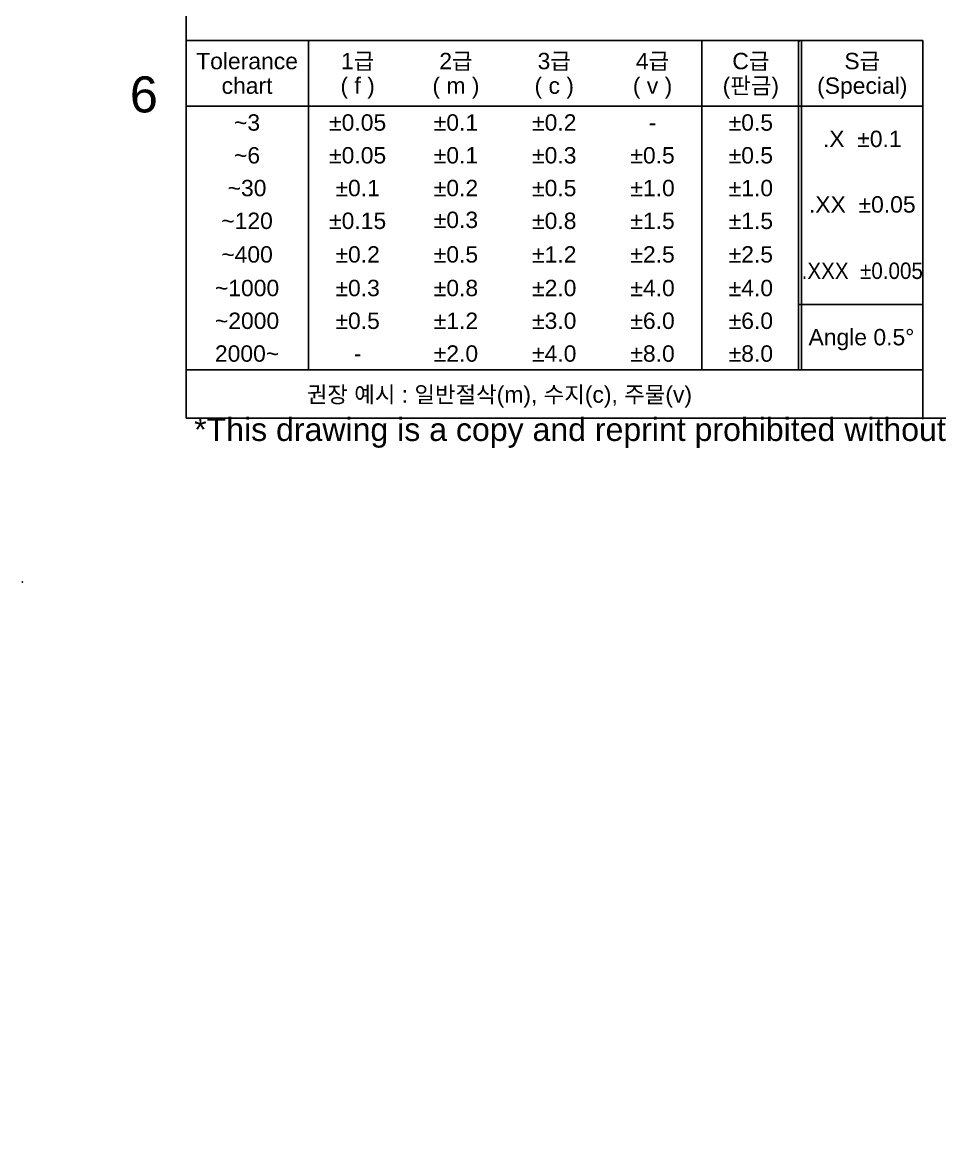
# Model space of a CAD drawing. Header units: millimetres. Extents: x 0 to 416, y -34 to 292.
# Drawn here: x 0 to 56, y -33.9 to 34.2 of the extents above; entities that cross this region are included whole.
import ezdxf
from ezdxf.entities.mleader import LeaderData, LeaderLine
from ezdxf.lldxf.tags import DXFTag
from ezdxf.math import Vec2, Vec3

# ---------------------------------------------------------------- set-up
doc = ezdxf.new("R2010")
doc.units = ezdxf.units.MM
doc.layers.add('Default', color=7, linetype='Continuous')
doc.layers.add('Template', color=7, linetype='Continuous')
tags = doc.linetypes.add('PHANTOM2', pattern=[31.75, 15.875, -3.175, 3.175, -3.175, 3.175, -3.175]).pattern_tags.tags
tags[14:15] = [DXFTag(74, 4), DXFTag(75, 0), DXFTag(340, '0'), DXFTag(46, 0.0), DXFTag(50, 0.0), DXFTag(44, 0.0), DXFTag(45, 0.0)]
tags[12:13] = [DXFTag(74, 4), DXFTag(75, 0), DXFTag(340, '0'), DXFTag(46, 0.0), DXFTag(50, 0.0), DXFTag(44, 0.0), DXFTag(45, 0.0)]
tags[10:11] = [DXFTag(74, 4), DXFTag(75, 0), DXFTag(340, '0'), DXFTag(46, 0.0), DXFTag(50, 0.0), DXFTag(44, 0.0), DXFTag(45, 0.0)]
tags[8:9] = [DXFTag(74, 4), DXFTag(75, 0), DXFTag(340, '0'), DXFTag(46, 0.0), DXFTag(50, 0.0), DXFTag(44, 0.0), DXFTag(45, 0.0)]
tags[6:7] = [DXFTag(74, 4), DXFTag(75, 0), DXFTag(340, '0'), DXFTag(46, 0.0), DXFTag(50, 0.0), DXFTag(44, 0.0), DXFTag(45, 0.0)]
tags[4:5] = [DXFTag(74, 4), DXFTag(75, 0), DXFTag(340, '0'), DXFTag(46, 0.0), DXFTag(50, 0.0), DXFTag(44, 0.0), DXFTag(45, 0.0)]

# ---------------------------------------------------------------- blocks, each defined once
blk = doc.blocks.new('_DOT')
at = {"color": 0, "linetype": 'ByBlock', "lineweight": -2}
blk.add_line((-0.5, 0), (-1, 0), dxfattribs=at)
at = {"color": 0, "linetype": 'ByBlock', "const_width": 0.5}
blk.add_lwpolyline([(-0.25, 0, 1), (0.25, 0, 1)], format="xyb", close=True, dxfattribs=at)
blk = doc.blocks.new('Block99')
at = {"layer": 'Template', "color": 7, "linetype": 'Continuous'}
for p, q in [((-0.033, 23.036), (44.967, 23.036)), ((7.467, 23.036), (7.467, 2.936)), ((31.467, 23.036), (31.467, 2.936)), ((37.367, 23.036), (37.367, 2.936)), ((37.567, 23.036), (37.567, 2.936)), ((44.967, 23.036), (44.967, -0.064)), ((-0.033, 19.036), (44.967, 19.036)), ((37.367, 6.936), (44.967, 6.936)), ((-0.033, 2.936), (44.967, 2.936))]:
    blk.add_line(p, q, dxfattribs=at)
at = {"layer": 'Template', "color": 7, "linetype": 'PHANTOM2'}
for p, q in [((37.367, 22.97), (37.467, 23.036)), ((37.467, 19.036), (37.567, 18.983))]:
    blk.add_line(p, q, dxfattribs=at)
at = {"layer": 'Template', "color": 7, "linetype": 'Continuous'}
ml = blk.add_multileader_mtext('Standard', dxfattribs=at)
ml.set_content('{\\pxsm0.9;\\fArial|b0||i0||c0|p34;\\W1.;Tolerance\\Pchart\\P}', color=256)
ml.set_leader_properties()
ml.set_arrow_properties(name='DOT')
ml.build(insert=Vec2(0, 0))
ml.multileader.update_dxf_attribs({"dogleg_length": 0, "arrow_head_size": 0.8})
ctx = ml.context
ctx.base_point, ctx.char_height, ctx.arrow_head_size, ctx.landing_gap_size = Vec3(-1.341, 21.778), 1, 0.8, 0.35
ctx.text_align_type = 1
ctx.mtext.insert, ctx.mtext.alignment = Vec3(3.717, 22.286), 2
ml = blk.add_multileader_mtext('Standard', dxfattribs=at)
ml.set_content('{\\pxsm0.9;\\fArial|b0||i0||c0|p34;\\W1.;1급\\P( f )\\P}', color=256)
ml.set_leader_properties()
ml.set_arrow_properties(name='DOT')
ml.build(insert=Vec2(0, 0))
ml.multileader.update_dxf_attribs({"dogleg_length": 0, "arrow_head_size": 0.8})
ctx = ml.context
ctx.base_point, ctx.char_height, ctx.arrow_head_size, ctx.landing_gap_size = Vec3(7.487, 21.639), 1, 0.8, 0.35
ctx.text_align_type = 1
ctx.mtext.insert, ctx.mtext.alignment = Vec3(10.467, 22.286), 2
ml = blk.add_multileader_mtext('Standard', dxfattribs=at)
ml.set_content('{\\pxsm0.9;\\fArial|b0||i0||c0|p34;\\W1.;2급\\P( m )\\P}', color=256)
ml.set_leader_properties()
ml.set_arrow_properties(name='DOT')
ml.build(insert=Vec2(0, 0))
ml.multileader.update_dxf_attribs({"dogleg_length": 0, "arrow_head_size": 0.8})
ctx = ml.context
ctx.base_point, ctx.char_height, ctx.arrow_head_size, ctx.landing_gap_size = Vec3(13.1, 21.639), 1, 0.8, 0.35
ctx.text_align_type = 1
ctx.mtext.insert, ctx.mtext.alignment = Vec3(16.467, 22.286), 2
ml = blk.add_multileader_mtext('Standard', dxfattribs=at)
ml.set_content('{\\pxsm0.9;\\fArial|b0||i0||c0|p34;\\W1.;3급\\P( c )\\P}', color=256)
ml.set_leader_properties()
ml.set_arrow_properties(name='DOT')
ml.build(insert=Vec2(0, 0))
ml.multileader.update_dxf_attribs({"dogleg_length": 0, "arrow_head_size": 0.8})
ctx = ml.context
ctx.base_point, ctx.char_height, ctx.arrow_head_size, ctx.landing_gap_size = Vec3(19.332, 21.639), 1, 0.8, 0.35
ctx.text_align_type = 1
ctx.mtext.insert, ctx.mtext.alignment = Vec3(22.467, 22.286), 2
ml = blk.add_multileader_mtext('Standard', dxfattribs=at)
ml.set_content('{\\pxsm0.9;\\fArial|b0||i0||c0|p34;\\W1.;4급\\P( v )\\P}', color=256)
ml.set_leader_properties()
ml.set_arrow_properties(name='DOT')
ml.build(insert=Vec2(0, 0))
ml.multileader.update_dxf_attribs({"dogleg_length": 0, "arrow_head_size": 0.8})
ctx = ml.context
ctx.base_point, ctx.char_height, ctx.arrow_head_size, ctx.landing_gap_size = Vec3(25.332, 21.639), 1, 0.8, 0.35
ctx.text_align_type = 1
ctx.mtext.insert, ctx.mtext.alignment = Vec3(28.467, 22.286), 2
ml = blk.add_multileader_mtext('Standard', dxfattribs=at)
ml.set_content('{\\pxsm0.9;\\fArial|b0||i0||c0|p34;\\W1.;C급\\P(판금)\\P}', color=256)
ml.set_leader_properties()
ml.set_arrow_properties(name='DOT')
ml.build(insert=Vec2(0, 0))
ml.multileader.update_dxf_attribs({"dogleg_length": 0, "arrow_head_size": 0.8})
ctx = ml.context
ctx.base_point, ctx.char_height, ctx.arrow_head_size, ctx.landing_gap_size = Vec3(30.706, 21.639), 1, 0.8, 0.35
ctx.text_align_type = 1
ctx.mtext.insert, ctx.mtext.alignment = Vec3(34.467, 22.286), 2
ml = blk.add_multileader_mtext('Standard', dxfattribs=at)
ml.set_content('{\\pxsm0.9;\\fArial|b0||i0||c0|p34;\\W1.;S급\\P(Special)\\P}', color=256)
ml.set_leader_properties()
ml.set_arrow_properties(name='DOT')
ml.build(insert=Vec2(0, 0))
ml.multileader.update_dxf_attribs({"dogleg_length": 0, "arrow_head_size": 0.8})
ctx = ml.context
ctx.base_point, ctx.char_height, ctx.arrow_head_size, ctx.landing_gap_size = Vec3(36.581, 21.639), 1, 0.8, 0.35
ctx.text_align_type = 1
ctx.mtext.insert, ctx.mtext.alignment = Vec3(41.267, 22.286), 2
ml = blk.add_multileader_mtext('Standard', dxfattribs=at)
ml.set_content('{\\pxsm0.9;\\fArial|b0||i0||c0|p34;\\W1.;~3\\P}', color=256)
ml.set_leader_properties()
ml.set_arrow_properties(name='DOT')
ml.build(insert=Vec2(0, 0))
ml.multileader.update_dxf_attribs({"dogleg_length": 0, "arrow_head_size": 0.8})
ctx = ml.context
ctx.base_point, ctx.char_height, ctx.arrow_head_size, ctx.landing_gap_size = Vec3(0.982, 18.028), 1, 0.8, 0.35
ctx.text_align_type = 1
ctx.mtext.insert, ctx.mtext.alignment = Vec3(3.717, 18.536), 2
ml = blk.add_multileader_mtext('Standard', dxfattribs=at)
ml.set_content('{\\pxsm0.9;\\fArial|b0||i0||c0|p34;\\W1.;%%p0.05\\P}', color=256)
ml.set_leader_properties()
ml.set_arrow_properties(name='DOT')
ml.build(insert=Vec2(0, 0))
ml.multileader.update_dxf_attribs({"dogleg_length": 0, "arrow_head_size": 0.8})
ctx = ml.context
ctx.base_point, ctx.char_height, ctx.arrow_head_size, ctx.landing_gap_size = Vec3(6.78, 18.028), 1, 0.8, 0.35
ctx.text_align_type = 1
ctx.mtext.insert, ctx.mtext.alignment = Vec3(10.467, 18.536), 2
ml = blk.add_multileader_mtext('Standard', dxfattribs=at)
ml.set_content('{\\pxsm0.9;\\fArial|b0||i0||c0|p34;\\W1.;%%p0.1\\P}', color=256)
ml.set_leader_properties()
ml.set_arrow_properties(name='DOT')
ml.build(insert=Vec2(0, 0))
ml.multileader.update_dxf_attribs({"dogleg_length": 0, "arrow_head_size": 0.8})
ctx = ml.context
ctx.base_point, ctx.char_height, ctx.arrow_head_size, ctx.landing_gap_size = Vec3(13.268, 18.028), 1, 0.8, 0.35
ctx.text_align_type = 1
ctx.mtext.insert, ctx.mtext.alignment = Vec3(16.467, 18.536), 2
ml = blk.add_multileader_mtext('Standard', dxfattribs=at)
ml.set_content('{\\pxsm0.9;\\fArial|b0||i0||c0|p34;\\W1.;%%p0.2\\P}', color=256)
ml.set_leader_properties()
ml.set_arrow_properties(name='DOT')
ml.build(insert=Vec2(0, 0))
ml.multileader.update_dxf_attribs({"dogleg_length": 0, "arrow_head_size": 0.8})
ctx = ml.context
ctx.base_point, ctx.char_height, ctx.arrow_head_size, ctx.landing_gap_size = Vec3(19.177, 18.028), 1, 0.8, 0.35
ctx.text_align_type = 1
ctx.mtext.insert, ctx.mtext.alignment = Vec3(22.467, 18.536), 2
ml = blk.add_multileader_mtext('Standard', dxfattribs=at)
ml.set_content('{\\pxsm0.9;\\fArial|b0||i0||c0|p34;\\W1.;-\\P}', color=256)
ml.set_leader_properties()
ml.set_arrow_properties(name='DOT')
ml.build(insert=Vec2(0, 0))
ml.multileader.update_dxf_attribs({"dogleg_length": 0, "arrow_head_size": 0.8})
ctx = ml.context
ctx.base_point, ctx.char_height, ctx.arrow_head_size, ctx.landing_gap_size = Vec3(26.278, 18.036), 1, 0.8, 0.35
ctx.text_align_type = 1
ctx.mtext.insert, ctx.mtext.alignment = Vec3(28.467, 18.536), 2
ml = blk.add_multileader_mtext('Standard', dxfattribs=at)
ml.set_content('{\\pxsm0.9;\\fArial|b0||i0||c0|p34;\\W1.;%%p0.5\\P}', color=256)
ml.set_leader_properties()
ml.set_arrow_properties(name='DOT')
ml.build(insert=Vec2(0, 0))
ml.multileader.update_dxf_attribs({"dogleg_length": 0, "arrow_head_size": 0.8})
ctx = ml.context
ctx.base_point, ctx.char_height, ctx.arrow_head_size, ctx.landing_gap_size = Vec3(31.168, 18.028), 1, 0.8, 0.35
ctx.text_align_type = 1
ctx.mtext.insert, ctx.mtext.alignment = Vec3(34.467, 18.536), 2
ml = blk.add_multileader_mtext('Standard', dxfattribs=at)
ml.set_content('{\\pxsm0.9;\\fArial|b0||i0||c0|p34;\\W1.;.X  %%p0.1\\P}', color=256)
ml.set_leader_properties()
ml.set_arrow_properties(name='DOT')
ml.build(insert=Vec2(0, 0))
ml.multileader.update_dxf_attribs({"dogleg_length": 0, "arrow_head_size": 0.8})
ctx = ml.context
ctx.base_point, ctx.char_height, ctx.arrow_head_size, ctx.landing_gap_size = Vec3(37.058, 17.028), 1, 0.8, 0.35
ctx.text_align_type = 1
ctx.mtext.insert, ctx.mtext.alignment = Vec3(41.267, 17.536), 2
ml = blk.add_multileader_mtext('Standard', dxfattribs=at)
ml.set_content('{\\pxsm0.9;\\fArial|b0||i0||c0|p34;\\W1.;~6\\P}', color=256)
ml.set_leader_properties()
ml.set_arrow_properties(name='DOT')
ml.build(insert=Vec2(0, 0))
ml.multileader.update_dxf_attribs({"dogleg_length": 0, "arrow_head_size": 0.8})
ctx = ml.context
ctx.base_point, ctx.char_height, ctx.arrow_head_size, ctx.landing_gap_size = Vec3(0.982, 16.028), 1, 0.8, 0.35
ctx.text_align_type = 1
ctx.mtext.insert, ctx.mtext.alignment = Vec3(3.717, 16.536), 2
ml = blk.add_multileader_mtext('Standard', dxfattribs=at)
ml.set_content('{\\pxsm0.9;\\fArial|b0||i0||c0|p34;\\W1.;%%p0.05\\P}', color=256)
ml.set_leader_properties()
ml.set_arrow_properties(name='DOT')
ml.build(insert=Vec2(0, 0))
ml.multileader.update_dxf_attribs({"dogleg_length": 0, "arrow_head_size": 0.8})
ctx = ml.context
ctx.base_point, ctx.char_height, ctx.arrow_head_size, ctx.landing_gap_size = Vec3(6.78, 16.028), 1, 0.8, 0.35
ctx.text_align_type = 1
ctx.mtext.insert, ctx.mtext.alignment = Vec3(10.467, 16.536), 2
ml = blk.add_multileader_mtext('Standard', dxfattribs=at)
ml.set_content('{\\pxsm0.9;\\fArial|b0||i0||c0|p34;\\W1.;%%p0.1\\P}', color=256)
ml.set_leader_properties()
ml.set_arrow_properties(name='DOT')
ml.build(insert=Vec2(0, 0))
ml.multileader.update_dxf_attribs({"dogleg_length": 0, "arrow_head_size": 0.8})
ctx = ml.context
ctx.base_point, ctx.char_height, ctx.arrow_head_size, ctx.landing_gap_size = Vec3(13.268, 16.028), 1, 0.8, 0.35
ctx.text_align_type = 1
ctx.mtext.insert, ctx.mtext.alignment = Vec3(16.467, 16.536), 2
ml = blk.add_multileader_mtext('Standard', dxfattribs=at)
ml.set_content('{\\pxsm0.9;\\fArial|b0||i0||c0|p34;\\W1.;%%p0.3\\P}', color=256)
ml.set_leader_properties()
ml.set_arrow_properties(name='DOT')
ml.build(insert=Vec2(0, 0))
ml.multileader.update_dxf_attribs({"dogleg_length": 0, "arrow_head_size": 0.8})
ctx = ml.context
ctx.base_point, ctx.char_height, ctx.arrow_head_size, ctx.landing_gap_size = Vec3(19.172, 16.028), 1, 0.8, 0.35
ctx.text_align_type = 1
ctx.mtext.insert, ctx.mtext.alignment = Vec3(22.467, 16.536), 2
ml = blk.add_multileader_mtext('Standard', dxfattribs=at)
ml.set_content('{\\pxsm0.9;\\fArial|b0||i0||c0|p34;\\W1.;%%p0.5\\P}', color=256)
ml.set_leader_properties()
ml.set_arrow_properties(name='DOT')
ml.build(insert=Vec2(0, 0))
ml.multileader.update_dxf_attribs({"dogleg_length": 0, "arrow_head_size": 0.8})
ctx = ml.context
ctx.base_point, ctx.char_height, ctx.arrow_head_size, ctx.landing_gap_size = Vec3(25.168, 16.028), 1, 0.8, 0.35
ctx.text_align_type = 1
ctx.mtext.insert, ctx.mtext.alignment = Vec3(28.467, 16.536), 2
ml = blk.add_multileader_mtext('Standard', dxfattribs=at)
ml.set_content('{\\pxsm0.9;\\fArial|b0||i0||c0|p34;\\W1.;%%p0.5\\P}', color=256)
ml.set_leader_properties()
ml.set_arrow_properties(name='DOT')
ml.build(insert=Vec2(0, 0))
ml.multileader.update_dxf_attribs({"dogleg_length": 0, "arrow_head_size": 0.8})
ctx = ml.context
ctx.base_point, ctx.char_height, ctx.arrow_head_size, ctx.landing_gap_size = Vec3(31.168, 16.028), 1, 0.8, 0.35
ctx.text_align_type = 1
ctx.mtext.insert, ctx.mtext.alignment = Vec3(34.467, 16.536), 2
ml = blk.add_multileader_mtext('Standard', dxfattribs=at)
ml.set_content('{\\pxsm0.9;\\fArial|b0||i0||c0|p34;\\W1.;~30\\P}', color=256)
ml.set_leader_properties()
ml.set_arrow_properties(name='DOT')
ml.build(insert=Vec2(0, 0))
ml.multileader.update_dxf_attribs({"dogleg_length": 0, "arrow_head_size": 0.8})
ctx = ml.context
ctx.base_point, ctx.char_height, ctx.arrow_head_size, ctx.landing_gap_size = Vec3(0.596, 14.028), 1, 0.8, 0.35
ctx.text_align_type = 1
ctx.mtext.insert, ctx.mtext.alignment = Vec3(3.717, 14.536), 2
ml = blk.add_multileader_mtext('Standard', dxfattribs=at)
ml.set_content('{\\pxsm0.9;\\fArial|b0||i0||c0|p34;\\W1.;%%p0.1\\P}', color=256)
ml.set_leader_properties()
ml.set_arrow_properties(name='DOT')
ml.build(insert=Vec2(0, 0))
ml.multileader.update_dxf_attribs({"dogleg_length": 0, "arrow_head_size": 0.8})
ctx = ml.context
ctx.base_point, ctx.char_height, ctx.arrow_head_size, ctx.landing_gap_size = Vec3(7.268, 14.028), 1, 0.8, 0.35
ctx.text_align_type = 1
ctx.mtext.insert, ctx.mtext.alignment = Vec3(10.467, 14.536), 2
ml = blk.add_multileader_mtext('Standard', dxfattribs=at)
ml.set_content('{\\pxsm0.9;\\fArial|b0||i0||c0|p34;\\W1.;%%p0.2\\P}', color=256)
ml.set_leader_properties()
ml.set_arrow_properties(name='DOT')
ml.build(insert=Vec2(0, 0))
ml.multileader.update_dxf_attribs({"dogleg_length": 0, "arrow_head_size": 0.8})
ctx = ml.context
ctx.base_point, ctx.char_height, ctx.arrow_head_size, ctx.landing_gap_size = Vec3(13.177, 14.028), 1, 0.8, 0.35
ctx.text_align_type = 1
ctx.mtext.insert, ctx.mtext.alignment = Vec3(16.467, 14.536), 2
ml = blk.add_multileader_mtext('Standard', dxfattribs=at)
ml.set_content('{\\pxsm0.9;\\fArial|b0||i0||c0|p34;\\W1.;%%p0.5\\P}', color=256)
ml.set_leader_properties()
ml.set_arrow_properties(name='DOT')
ml.build(insert=Vec2(0, 0))
ml.multileader.update_dxf_attribs({"dogleg_length": 0, "arrow_head_size": 0.8})
ctx = ml.context
ctx.base_point, ctx.char_height, ctx.arrow_head_size, ctx.landing_gap_size = Vec3(19.168, 14.028), 1, 0.8, 0.35
ctx.text_align_type = 1
ctx.mtext.insert, ctx.mtext.alignment = Vec3(22.467, 14.536), 2
ml = blk.add_multileader_mtext('Standard', dxfattribs=at)
ml.set_content('{\\pxsm0.9;\\fArial|b0||i0||c0|p34;\\W1.;%%p1.0\\P}', color=256)
ml.set_leader_properties()
ml.set_arrow_properties(name='DOT')
ml.build(insert=Vec2(0, 0))
ml.multileader.update_dxf_attribs({"dogleg_length": 0, "arrow_head_size": 0.8})
ctx = ml.context
ctx.base_point, ctx.char_height, ctx.arrow_head_size, ctx.landing_gap_size = Vec3(25.174, 14.028), 1, 0.8, 0.35
ctx.text_align_type = 1
ctx.mtext.insert, ctx.mtext.alignment = Vec3(28.467, 14.536), 2
ml = blk.add_multileader_mtext('Standard', dxfattribs=at)
ml.set_content('{\\pxsm0.9;\\fArial|b0||i0||c0|p34;\\W1.;%%p1.0\\P}', color=256)
ml.set_leader_properties()
ml.set_arrow_properties(name='DOT')
ml.build(insert=Vec2(0, 0))
ml.multileader.update_dxf_attribs({"dogleg_length": 0, "arrow_head_size": 0.8})
ctx = ml.context
ctx.base_point, ctx.char_height, ctx.arrow_head_size, ctx.landing_gap_size = Vec3(31.174, 14.028), 1, 0.8, 0.35
ctx.text_align_type = 1
ctx.mtext.insert, ctx.mtext.alignment = Vec3(34.467, 14.536), 2
ml = blk.add_multileader_mtext('Standard', dxfattribs=at)
ml.set_content('{\\pxsm0.9;\\fArial|b0||i0||c0|p34;\\W1.;.XX  %%p0.05\\P}', color=256)
ml.set_leader_properties()
ml.set_arrow_properties(name='DOT')
ml.build(insert=Vec2(0, 0))
ml.multileader.update_dxf_attribs({"dogleg_length": 0, "arrow_head_size": 0.8})
ctx = ml.context
ctx.base_point, ctx.char_height, ctx.arrow_head_size, ctx.landing_gap_size = Vec3(36.104, 13.028), 1, 0.8, 0.35
ctx.text_align_type = 1
ctx.mtext.insert, ctx.mtext.alignment = Vec3(41.267, 13.536), 2
ml = blk.add_multileader_mtext('Standard', dxfattribs=at)
ml.set_content('{\\pxsm0.9;\\fArial|b0||i0||c0|p34;\\W1.;~120\\P}', color=256)
ml.set_leader_properties()
ml.set_arrow_properties(name='DOT')
ml.build(insert=Vec2(0, 0))
ml.multileader.update_dxf_attribs({"dogleg_length": 0, "arrow_head_size": 0.8})
ctx = ml.context
ctx.base_point, ctx.char_height, ctx.arrow_head_size, ctx.landing_gap_size = Vec3(0.208, 12.028), 1, 0.8, 0.35
ctx.text_align_type = 1
ctx.mtext.insert, ctx.mtext.alignment = Vec3(3.717, 12.536), 2
ml = blk.add_multileader_mtext('Standard', dxfattribs=at)
ml.set_content('{\\pxsm0.9;\\fArial|b0||i0||c0|p34;\\W1.;%%p0.15\\P}', color=256)
ml.set_leader_properties()
ml.set_arrow_properties(name='DOT')
ml.build(insert=Vec2(0, 0))
ml.multileader.update_dxf_attribs({"dogleg_length": 0, "arrow_head_size": 0.8})
ctx = ml.context
ctx.base_point, ctx.char_height, ctx.arrow_head_size, ctx.landing_gap_size = Vec3(6.78, 12.028), 1, 0.8, 0.35
ctx.text_align_type = 1
ctx.mtext.insert, ctx.mtext.alignment = Vec3(10.467, 12.536), 2
ml = blk.add_multileader_mtext('Standard', dxfattribs=at)
ml.set_content('{\\pxsm0.9;\\fArial|b0||i0||c0|p34;\\W1.;%%p0.3\\P}', color=256)
ml.set_leader_properties()
ml.set_arrow_properties(name='DOT')
ml.build(insert=Vec2(0, 0))
ml.multileader.update_dxf_attribs({"dogleg_length": 0, "arrow_head_size": 0.8})
ctx = ml.context
ctx.base_point, ctx.char_height, ctx.arrow_head_size, ctx.landing_gap_size = Vec3(13.172, 12.088), 1, 0.8, 0.35
ctx.text_align_type = 1
ctx.mtext.insert, ctx.mtext.alignment = Vec3(16.467, 12.596), 2
ml = blk.add_multileader_mtext('Standard', dxfattribs=at)
ml.set_content('{\\pxsm0.9;\\fArial|b0||i0||c0|p34;\\W1.;%%p0.8\\P}', color=256)
ml.set_leader_properties()
ml.set_arrow_properties(name='DOT')
ml.build(insert=Vec2(0, 0))
ml.multileader.update_dxf_attribs({"dogleg_length": 0, "arrow_head_size": 0.8})
ctx = ml.context
ctx.base_point, ctx.char_height, ctx.arrow_head_size, ctx.landing_gap_size = Vec3(19.171, 12.028), 1, 0.8, 0.35
ctx.text_align_type = 1
ctx.mtext.insert, ctx.mtext.alignment = Vec3(22.467, 12.536), 2
ml = blk.add_multileader_mtext('Standard', dxfattribs=at)
ml.set_content('{\\pxsm0.9;\\fArial|b0||i0||c0|p34;\\W1.;%%p1.5\\P}', color=256)
ml.set_leader_properties()
ml.set_arrow_properties(name='DOT')
ml.build(insert=Vec2(0, 0))
ml.multileader.update_dxf_attribs({"dogleg_length": 0, "arrow_head_size": 0.8})
ctx = ml.context
ctx.base_point, ctx.char_height, ctx.arrow_head_size, ctx.landing_gap_size = Vec3(25.168, 12.028), 1, 0.8, 0.35
ctx.text_align_type = 1
ctx.mtext.insert, ctx.mtext.alignment = Vec3(28.467, 12.536), 2
ml = blk.add_multileader_mtext('Standard', dxfattribs=at)
ml.set_content('{\\pxsm0.9;\\fArial|b0||i0||c0|p34;\\W1.;%%p1.5\\P}', color=256)
ml.set_leader_properties()
ml.set_arrow_properties(name='DOT')
ml.build(insert=Vec2(0, 0))
ml.multileader.update_dxf_attribs({"dogleg_length": 0, "arrow_head_size": 0.8})
ctx = ml.context
ctx.base_point, ctx.char_height, ctx.arrow_head_size, ctx.landing_gap_size = Vec3(31.168, 12.028), 1, 0.8, 0.35
ctx.text_align_type = 1
ctx.mtext.insert, ctx.mtext.alignment = Vec3(34.467, 12.536), 2
ml = blk.add_multileader_mtext('Standard', dxfattribs=at)
ml.set_content('{\\pxsm0.9;\\fArial|b0||i0||c0|p34;\\W1.;~400\\P}', color=256)
ml.set_leader_properties()
ml.set_arrow_properties(name='DOT')
ml.build(insert=Vec2(0, 0))
ml.multileader.update_dxf_attribs({"dogleg_length": 0, "arrow_head_size": 0.8})
ctx = ml.context
ctx.base_point, ctx.char_height, ctx.arrow_head_size, ctx.landing_gap_size = Vec3(0.208, 9.978), 1, 0.8, 0.35
ctx.text_align_type = 1
ctx.mtext.insert, ctx.mtext.alignment = Vec3(3.717, 10.486), 2
ml = blk.add_multileader_mtext('Standard', dxfattribs=at)
ml.set_content('{\\pxsm0.9;\\fArial|b0||i0||c0|p34;\\W1.;%%p0.2\\P}', color=256)
ml.set_leader_properties()
ml.set_arrow_properties(name='DOT')
ml.build(insert=Vec2(0, 0))
ml.multileader.update_dxf_attribs({"dogleg_length": 0, "arrow_head_size": 0.8})
ctx = ml.context
ctx.base_point, ctx.char_height, ctx.arrow_head_size, ctx.landing_gap_size = Vec3(7.177, 9.978), 1, 0.8, 0.35
ctx.text_align_type = 1
ctx.mtext.insert, ctx.mtext.alignment = Vec3(10.467, 10.486), 2
ml = blk.add_multileader_mtext('Standard', dxfattribs=at)
ml.set_content('{\\pxsm0.9;\\fArial|b0||i0||c0|p34;\\W1.;%%p0.5\\P}', color=256)
ml.set_leader_properties()
ml.set_arrow_properties(name='DOT')
ml.build(insert=Vec2(0, 0))
ml.multileader.update_dxf_attribs({"dogleg_length": 0, "arrow_head_size": 0.8})
ctx = ml.context
ctx.base_point, ctx.char_height, ctx.arrow_head_size, ctx.landing_gap_size = Vec3(13.168, 9.978), 1, 0.8, 0.35
ctx.text_align_type = 1
ctx.mtext.insert, ctx.mtext.alignment = Vec3(16.467, 10.486), 2
ml = blk.add_multileader_mtext('Standard', dxfattribs=at)
ml.set_content('{\\pxsm0.9;\\fArial|b0||i0||c0|p34;\\W1.;%%p1.2\\P}', color=256)
ml.set_leader_properties()
ml.set_arrow_properties(name='DOT')
ml.build(insert=Vec2(0, 0))
ml.multileader.update_dxf_attribs({"dogleg_length": 0, "arrow_head_size": 0.8})
ctx = ml.context
ctx.base_point, ctx.char_height, ctx.arrow_head_size, ctx.landing_gap_size = Vec3(19.177, 9.986), 1, 0.8, 0.35
ctx.text_align_type = 1
ctx.mtext.insert, ctx.mtext.alignment = Vec3(22.467, 10.486), 2
ml = blk.add_multileader_mtext('Standard', dxfattribs=at)
ml.set_content('{\\pxsm0.9;\\fArial|b0||i0||c0|p34;\\W1.;%%p2.5\\P}', color=256)
ml.set_leader_properties()
ml.set_arrow_properties(name='DOT')
ml.build(insert=Vec2(0, 0))
ml.multileader.update_dxf_attribs({"dogleg_length": 0, "arrow_head_size": 0.8})
ctx = ml.context
ctx.base_point, ctx.char_height, ctx.arrow_head_size, ctx.landing_gap_size = Vec3(25.168, 9.978), 1, 0.8, 0.35
ctx.text_align_type = 1
ctx.mtext.insert, ctx.mtext.alignment = Vec3(28.467, 10.486), 2
ml = blk.add_multileader_mtext('Standard', dxfattribs=at)
ml.set_content('{\\pxsm0.9;\\fArial|b0||i0||c0|p34;\\W1.;%%p2.5\\P}', color=256)
ml.set_leader_properties()
ml.set_arrow_properties(name='DOT')
ml.build(insert=Vec2(0, 0))
ml.multileader.update_dxf_attribs({"dogleg_length": 0, "arrow_head_size": 0.8})
ctx = ml.context
ctx.base_point, ctx.char_height, ctx.arrow_head_size, ctx.landing_gap_size = Vec3(31.168, 9.978), 1, 0.8, 0.35
ctx.text_align_type = 1
ctx.mtext.insert, ctx.mtext.alignment = Vec3(34.467, 10.486), 2
ml = blk.add_multileader_mtext('Standard', dxfattribs=at)
ml.set_content('{\\pxsm0.9;\\fArial|b0||i0||c0|p34;\\W0.9;.XXX  %%p0.005\\P}', color=256)
ml.set_leader_properties()
ml.set_arrow_properties(name='DOT')
ml.build(insert=Vec2(0, 0))
ml.multileader.update_dxf_attribs({"dogleg_length": 0, "arrow_head_size": 0.8})
ctx = ml.context
ctx.base_point, ctx.char_height, ctx.arrow_head_size, ctx.landing_gap_size = Vec3(35.652, 8.978), 1, 0.8, 0.35
ctx.text_align_type = 1
ctx.mtext.insert, ctx.mtext.alignment = Vec3(41.267, 9.486), 2
ml = blk.add_multileader_mtext('Standard', dxfattribs=at)
ml.set_content('{\\pxsm0.9;\\fArial|b0||i0||c0|p34;\\W1.;~1000\\P}', color=256)
ml.set_leader_properties()
ml.set_arrow_properties(name='DOT')
ml.build(insert=Vec2(0, 0))
ml.multileader.update_dxf_attribs({"dogleg_length": 0, "arrow_head_size": 0.8})
ctx = ml.context
ctx.base_point, ctx.char_height, ctx.arrow_head_size, ctx.landing_gap_size = Vec3(-0.18, 7.928), 1, 0.8, 0.35
ctx.text_align_type = 1
ctx.mtext.insert, ctx.mtext.alignment = Vec3(3.717, 8.436), 2
ml = blk.add_multileader_mtext('Standard', dxfattribs=at)
ml.set_content('{\\pxsm0.9;\\fArial|b0||i0||c0|p34;\\W1.;%%p0.3\\P}', color=256)
ml.set_leader_properties()
ml.set_arrow_properties(name='DOT')
ml.build(insert=Vec2(0, 0))
ml.multileader.update_dxf_attribs({"dogleg_length": 0, "arrow_head_size": 0.8})
ctx = ml.context
ctx.base_point, ctx.char_height, ctx.arrow_head_size, ctx.landing_gap_size = Vec3(7.172, 7.928), 1, 0.8, 0.35
ctx.text_align_type = 1
ctx.mtext.insert, ctx.mtext.alignment = Vec3(10.467, 8.436), 2
ml = blk.add_multileader_mtext('Standard', dxfattribs=at)
ml.set_content('{\\pxsm0.9;\\fArial|b0||i0||c0|p34;\\W1.;%%p0.8\\P}', color=256)
ml.set_leader_properties()
ml.set_arrow_properties(name='DOT')
ml.build(insert=Vec2(0, 0))
ml.multileader.update_dxf_attribs({"dogleg_length": 0, "arrow_head_size": 0.8})
ctx = ml.context
ctx.base_point, ctx.char_height, ctx.arrow_head_size, ctx.landing_gap_size = Vec3(13.171, 7.928), 1, 0.8, 0.35
ctx.text_align_type = 1
ctx.mtext.insert, ctx.mtext.alignment = Vec3(16.467, 8.436), 2
ml = blk.add_multileader_mtext('Standard', dxfattribs=at)
ml.set_content('{\\pxsm0.9;\\fArial|b0||i0||c0|p34;\\W1.;%%p2.0\\P}', color=256)
ml.set_leader_properties()
ml.set_arrow_properties(name='DOT')
ml.build(insert=Vec2(0, 0))
ml.multileader.update_dxf_attribs({"dogleg_length": 0, "arrow_head_size": 0.8})
ctx = ml.context
ctx.base_point, ctx.char_height, ctx.arrow_head_size, ctx.landing_gap_size = Vec3(19.174, 7.928), 1, 0.8, 0.35
ctx.text_align_type = 1
ctx.mtext.insert, ctx.mtext.alignment = Vec3(22.467, 8.436), 2
ml = blk.add_multileader_mtext('Standard', dxfattribs=at)
ml.set_content('{\\pxsm0.9;\\fArial|b0||i0||c0|p34;\\W1.;%%p4.0\\P}', color=256)
ml.set_leader_properties()
ml.set_arrow_properties(name='DOT')
ml.build(insert=Vec2(0, 0))
ml.multileader.update_dxf_attribs({"dogleg_length": 0, "arrow_head_size": 0.8})
ctx = ml.context
ctx.base_point, ctx.char_height, ctx.arrow_head_size, ctx.landing_gap_size = Vec3(25.174, 7.928), 1, 0.8, 0.35
ctx.text_align_type = 1
ctx.mtext.insert, ctx.mtext.alignment = Vec3(28.467, 8.436), 2
ml = blk.add_multileader_mtext('Standard', dxfattribs=at)
ml.set_content('{\\pxsm0.9;\\fArial|b0||i0||c0|p34;\\W1.;%%p4.0\\P}', color=256)
ml.set_leader_properties()
ml.set_arrow_properties(name='DOT')
ml.build(insert=Vec2(0, 0))
ml.multileader.update_dxf_attribs({"dogleg_length": 0, "arrow_head_size": 0.8})
ctx = ml.context
ctx.base_point, ctx.char_height, ctx.arrow_head_size, ctx.landing_gap_size = Vec3(31.174, 7.928), 1, 0.8, 0.35
ctx.text_align_type = 1
ctx.mtext.insert, ctx.mtext.alignment = Vec3(34.467, 8.436), 2
ml = blk.add_multileader_mtext('Standard', dxfattribs=at)
ml.set_content('{\\pxsm0.9;\\fArial|b0||i0||c0|p34;\\W1.;~2000\\P}', color=256)
ml.set_leader_properties()
ml.set_arrow_properties(name='DOT')
ml.build(insert=Vec2(0, 0))
ml.multileader.update_dxf_attribs({"dogleg_length": 0, "arrow_head_size": 0.8})
ctx = ml.context
ctx.base_point, ctx.char_height, ctx.arrow_head_size, ctx.landing_gap_size = Vec3(-0.18, 5.928), 1, 0.8, 0.35
ctx.text_align_type = 1
ctx.mtext.insert, ctx.mtext.alignment = Vec3(3.717, 6.436), 2
ml = blk.add_multileader_mtext('Standard', dxfattribs=at)
ml.set_content('{\\pxsm0.9;\\fArial|b0||i0||c0|p34;\\W1.;%%p0.5\\P}', color=256)
ml.set_leader_properties()
ml.set_arrow_properties(name='DOT')
ml.build(insert=Vec2(0, 0))
ml.multileader.update_dxf_attribs({"dogleg_length": 0, "arrow_head_size": 0.8})
ctx = ml.context
ctx.base_point, ctx.char_height, ctx.arrow_head_size, ctx.landing_gap_size = Vec3(7.168, 5.928), 1, 0.8, 0.35
ctx.text_align_type = 1
ctx.mtext.insert, ctx.mtext.alignment = Vec3(10.467, 6.436), 2
ml = blk.add_multileader_mtext('Standard', dxfattribs=at)
ml.set_content('{\\pxsm0.9;\\fArial|b0||i0||c0|p34;\\W1.;%%p1.2\\P}', color=256)
ml.set_leader_properties()
ml.set_arrow_properties(name='DOT')
ml.build(insert=Vec2(0, 0))
ml.multileader.update_dxf_attribs({"dogleg_length": 0, "arrow_head_size": 0.8})
ctx = ml.context
ctx.base_point, ctx.char_height, ctx.arrow_head_size, ctx.landing_gap_size = Vec3(13.177, 5.936), 1, 0.8, 0.35
ctx.text_align_type = 1
ctx.mtext.insert, ctx.mtext.alignment = Vec3(16.467, 6.436), 2
ml = blk.add_multileader_mtext('Standard', dxfattribs=at)
ml.set_content('{\\pxsm0.9;\\fArial|b0||i0||c0|p34;\\W1.;%%p3.0\\P}', color=256)
ml.set_leader_properties()
ml.set_arrow_properties(name='DOT')
ml.build(insert=Vec2(0, 0))
ml.multileader.update_dxf_attribs({"dogleg_length": 0, "arrow_head_size": 0.8})
ctx = ml.context
ctx.base_point, ctx.char_height, ctx.arrow_head_size, ctx.landing_gap_size = Vec3(19.174, 5.928), 1, 0.8, 0.35
ctx.text_align_type = 1
ctx.mtext.insert, ctx.mtext.alignment = Vec3(22.467, 6.436), 2
ml = blk.add_multileader_mtext('Standard', dxfattribs=at)
ml.set_content('{\\pxsm0.9;\\fArial|b0||i0||c0|p34;\\W1.;%%p6.0\\P}', color=256)
ml.set_leader_properties()
ml.set_arrow_properties(name='DOT')
ml.build(insert=Vec2(0, 0))
ml.multileader.update_dxf_attribs({"dogleg_length": 0, "arrow_head_size": 0.8})
ctx = ml.context
ctx.base_point, ctx.char_height, ctx.arrow_head_size, ctx.landing_gap_size = Vec3(25.174, 5.928), 1, 0.8, 0.35
ctx.text_align_type = 1
ctx.mtext.insert, ctx.mtext.alignment = Vec3(28.467, 6.436), 2
ml = blk.add_multileader_mtext('Standard', dxfattribs=at)
ml.set_content('{\\pxsm0.9;\\fArial|b0||i0||c0|p34;\\W1.;%%p6.0\\P}', color=256)
ml.set_leader_properties()
ml.set_arrow_properties(name='DOT')
ml.build(insert=Vec2(0, 0))
ml.multileader.update_dxf_attribs({"dogleg_length": 0, "arrow_head_size": 0.8})
ctx = ml.context
ctx.base_point, ctx.char_height, ctx.arrow_head_size, ctx.landing_gap_size = Vec3(31.174, 5.928), 1, 0.8, 0.35
ctx.text_align_type = 1
ctx.mtext.insert, ctx.mtext.alignment = Vec3(34.467, 6.436), 2
ml = blk.add_multileader_mtext('Standard', dxfattribs=at)
ml.set_content('{\\pxsm0.9;\\fArial|b0||i0||c0|p34;\\W1.;Angle 0.5%%d\\P}', color=256)
ml.set_leader_properties()
ml.set_arrow_properties(name='DOT')
ml.build(insert=Vec2(0, 0))
ml.multileader.update_dxf_attribs({"dogleg_length": 0, "arrow_head_size": 0.8})
ctx = ml.context
ctx.base_point, ctx.char_height, ctx.arrow_head_size, ctx.landing_gap_size = Vec3(36.036, 4.79), 1, 0.8, 0.35
ctx.text_align_type = 1
ctx.mtext.insert, ctx.mtext.alignment = Vec3(41.217, 5.436), 2
ml = blk.add_multileader_mtext('Standard', dxfattribs=at)
ml.set_content('{\\pxsm0.9;\\fArial|b0||i0||c0|p34;\\W1.;2000~\\P}', color=256)
ml.set_leader_properties()
ml.set_arrow_properties(name='DOT')
ml.build(insert=Vec2(0, 0))
ml.multileader.update_dxf_attribs({"dogleg_length": 0, "arrow_head_size": 0.8})
ctx = ml.context
ctx.base_point, ctx.char_height, ctx.arrow_head_size, ctx.landing_gap_size = Vec3(-0.193, 3.928), 1, 0.8, 0.35
ctx.text_align_type = 1
ctx.mtext.insert, ctx.mtext.alignment = Vec3(3.717, 4.436), 2
ml = blk.add_multileader_mtext('Standard', dxfattribs=at)
ml.set_content('{\\pxsm0.9;\\fArial|b0||i0||c0|p34;\\W1.;-\\P}', color=256)
ml.set_leader_properties()
ml.set_arrow_properties(name='DOT')
ml.build(insert=Vec2(0, 0))
ml.multileader.update_dxf_attribs({"dogleg_length": 0, "arrow_head_size": 0.8})
ctx = ml.context
ctx.base_point, ctx.char_height, ctx.arrow_head_size, ctx.landing_gap_size = Vec3(8.278, 3.936), 1, 0.8, 0.35
ctx.text_align_type = 1
ctx.mtext.insert, ctx.mtext.alignment = Vec3(10.467, 4.436), 2
ml = blk.add_multileader_mtext('Standard', dxfattribs=at)
ml.set_content('{\\pxsm0.9;\\fArial|b0||i0||c0|p34;\\W1.;%%p2.0\\P}', color=256)
ml.set_leader_properties()
ml.set_arrow_properties(name='DOT')
ml.build(insert=Vec2(0, 0))
ml.multileader.update_dxf_attribs({"dogleg_length": 0, "arrow_head_size": 0.8})
ctx = ml.context
ctx.base_point, ctx.char_height, ctx.arrow_head_size, ctx.landing_gap_size = Vec3(13.174, 3.928), 1, 0.8, 0.35
ctx.text_align_type = 1
ctx.mtext.insert, ctx.mtext.alignment = Vec3(16.467, 4.436), 2
ml = blk.add_multileader_mtext('Standard', dxfattribs=at)
ml.set_content('{\\pxsm0.9;\\fArial|b0||i0||c0|p34;\\W1.;%%p4.0\\P}', color=256)
ml.set_leader_properties()
ml.set_arrow_properties(name='DOT')
ml.build(insert=Vec2(0, 0))
ml.multileader.update_dxf_attribs({"dogleg_length": 0, "arrow_head_size": 0.8})
ctx = ml.context
ctx.base_point, ctx.char_height, ctx.arrow_head_size, ctx.landing_gap_size = Vec3(19.174, 3.928), 1, 0.8, 0.35
ctx.text_align_type = 1
ctx.mtext.insert, ctx.mtext.alignment = Vec3(22.467, 4.436), 2
ml = blk.add_multileader_mtext('Standard', dxfattribs=at)
ml.set_content('{\\pxsm0.9;\\fArial|b0||i0||c0|p34;\\W1.;%%p8.0\\P}', color=256)
ml.set_leader_properties()
ml.set_arrow_properties(name='DOT')
ml.build(insert=Vec2(0, 0))
ml.multileader.update_dxf_attribs({"dogleg_length": 0, "arrow_head_size": 0.8})
ctx = ml.context
ctx.base_point, ctx.char_height, ctx.arrow_head_size, ctx.landing_gap_size = Vec3(25.174, 3.928), 1, 0.8, 0.35
ctx.text_align_type = 1
ctx.mtext.insert, ctx.mtext.alignment = Vec3(28.467, 4.436), 2
ml = blk.add_multileader_mtext('Standard', dxfattribs=at)
ml.set_content('{\\pxsm0.9;\\fArial|b0||i0||c0|p34;\\W1.;%%p8.0\\P}', color=256)
ml.set_leader_properties()
ml.set_arrow_properties(name='DOT')
ml.build(insert=Vec2(0, 0))
ml.multileader.update_dxf_attribs({"dogleg_length": 0, "arrow_head_size": 0.8})
ctx = ml.context
ctx.base_point, ctx.char_height, ctx.arrow_head_size, ctx.landing_gap_size = Vec3(31.174, 3.928), 1, 0.8, 0.35
ctx.text_align_type = 1
ctx.mtext.insert, ctx.mtext.alignment = Vec3(34.467, 4.436), 2
ml = blk.add_multileader_mtext('Standard', dxfattribs=at)
ml.set_content('{\\pxsm0.9;\\fArial|b0||i0||c0|p34;\\W1.;권장 예시 : 일반절삭(m), 수지(c), 주물(v)\\P}', color=256)
ml.set_leader_properties()
ml.set_arrow_properties(name='DOT')
ml.build(insert=Vec2(0, 0))
ml.multileader.update_dxf_attribs({"leader_type": 0, "dogleg_length": 0, "arrow_head_size": 0.8})
ctx = ml.context
ctx.base_point, ctx.char_height, ctx.arrow_head_size, ctx.landing_gap_size = Vec3(5.362, 1.289), 1, 0.8, 0.35
ctx.mtext.insert = Vec3(7.362, 1.936)

msp = doc.modelspace()

# ---------------------------------------------------------------- linework, layer by layer
at = {"layer": 'Template', "color": 7, "linetype": 'Continuous'}
for p, q in [((10, 287), (10, 10)), ((10, 10), (411, 10))]:
    msp.add_line(p, q, dxfattribs=at)
at = {"layer": 'Template', "color": 7, "linetype": 'PHANTOM2'}
msp.add_point((0, 0), dxfattribs=at)

# ---------------------------------------------------------------- block references
at = {"layer": 'Default', "color": 7}
msp.add_blockref('Block99', (10, 10), dxfattribs=at)

# ---------------------------------------------------------------- leaders
at = {"layer": 'Template', "color": 7, "linetype": 'Continuous'}
ml = msp.add_multileader_mtext('Standard', dxfattribs=at)
ml.set_content('{\\pxsm0.9;\\fArial|b0||i0||c0|p34;\\W1.;6\\P}', color=256)
ml.set_leader_properties()
ml.set_arrow_properties(name='DOT')
ml.build(insert=Vec2(0, 0))
ml.multileader.update_dxf_attribs({"leader_type": 0, "dogleg_length": 0, "arrow_head_size": 1.76})
ctx = ml.context
ctx.base_point, ctx.char_height, ctx.arrow_head_size, ctx.landing_gap_size = Vec3(4.56522, 29.7313), 2.2, 1.76, 0.77
ctx.mtext.insert = Vec3(6.56522, 30.85)
ml = msp.add_multileader_mtext('Standard', dxfattribs=at)
ml.set_content('{\\pxsm0.9;\\fArial|b0||i0||c0|p34;\\W1.;*This drawing is a copy and reprint prohibited without the prior written consent of the assets of the Company(BOS-16-002)*\\P}', color=256)
ml.set_leader_properties()
ml.build(insert=Vec2(0, 0))
ml.multileader.update_dxf_attribs({"text_left_attachment_type": 0, "text_right_attachment_type": 0, "dogleg_length": 0, "arrow_head_size": 0.27056})
ctx = ml.context
ctx.base_point, ctx.char_height, ctx.arrow_head_size, ctx.landing_gap_size = Vec3(8.49, 9.0942), 1.4, 0.27056, 0.49
ctx.left_attachment, ctx.right_attachment = 0, 0
ctx.mtext.insert = Vec3(10.49, 10)

doc.saveas('drawing.dxf')
